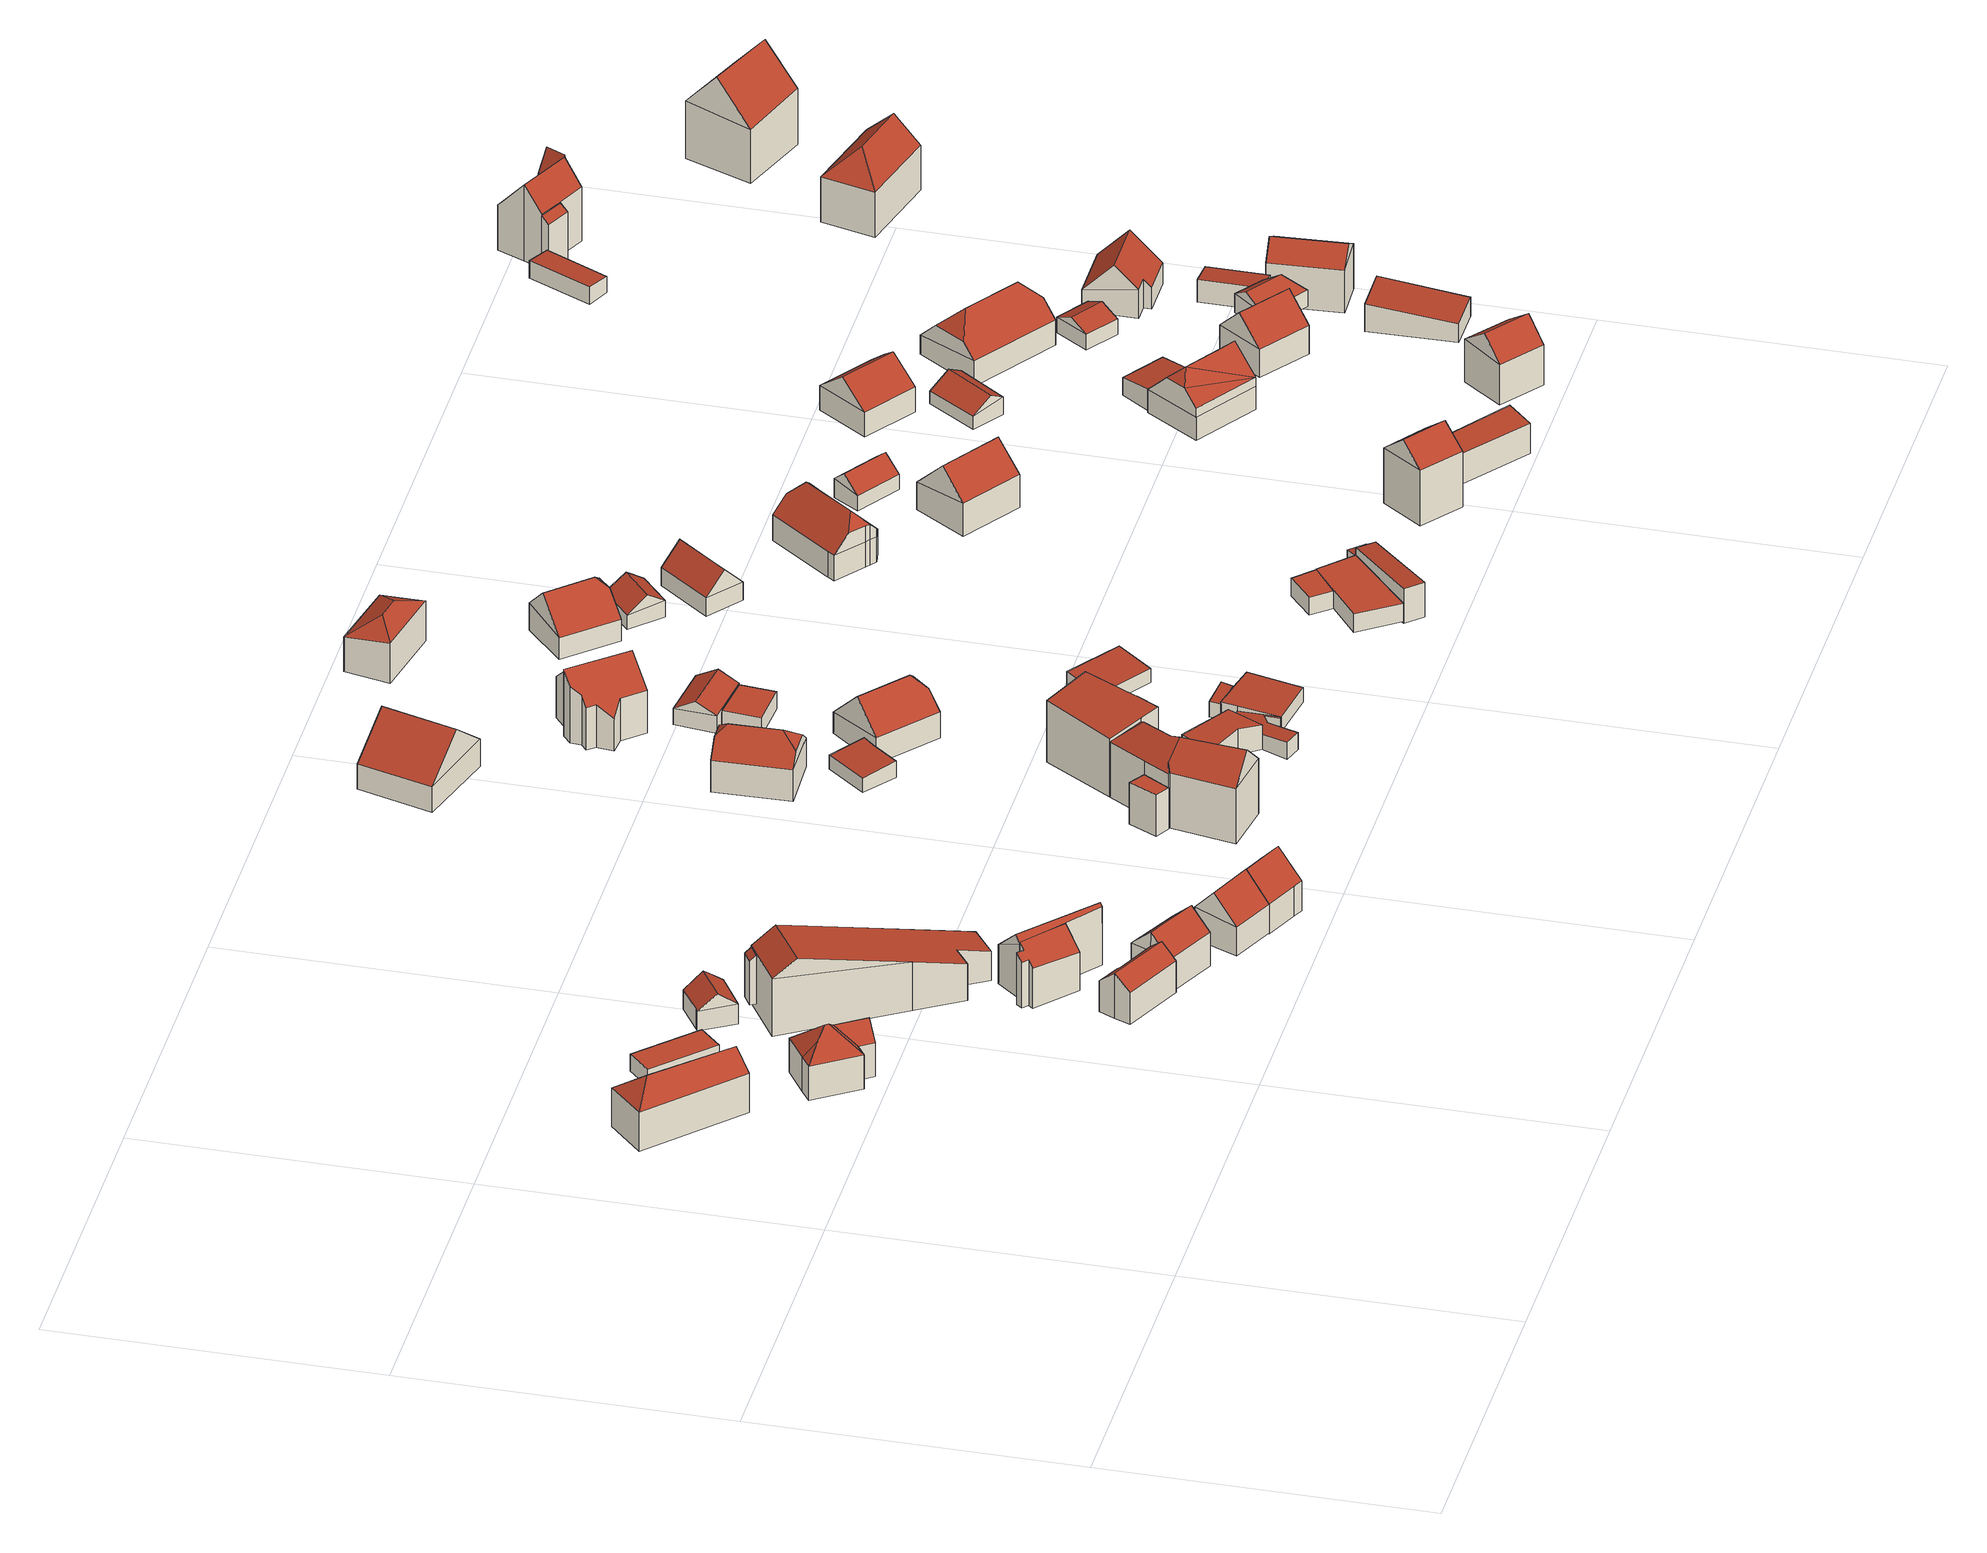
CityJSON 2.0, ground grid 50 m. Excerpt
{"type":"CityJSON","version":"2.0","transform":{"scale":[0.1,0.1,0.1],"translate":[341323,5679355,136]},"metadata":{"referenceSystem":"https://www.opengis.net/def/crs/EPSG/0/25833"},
"CityObjects":{
"building1":{"type":"Building","attributes":{"Dachtyp_tdc":"tdcFreeFormRoof","Gemeindeschluessel":14729160,"Dachneigung":38.92,"QualitaetDacherkennung":28,"Geometrietyp2DReferenz":"3000","function":"31001_9998","roofType":"5000","measuredHeight":9.27},"geometry":[{"type":"MultiSurface","lod":"2","boundaries":[[[0,1,2,3]],[[1,4,5,2]],[[4,6,7,5]],[[6,0,3,7]],[[8,6,4]],[[9,8,4,1]],[[9,1,0]],[[8,9,0,6]],[[3,2,5,7]]],"semantics":{"surfaces":[{"type":"WallSurface"},{"type":"RoofSurface"},{"type":"GroundSurface"}],"values":[0,0,0,0,1,1,0,1,2]}}]},
"building2":{"type":"Building","attributes":{"Dachtyp_tdc":"tdcFreeFormRoof","Gemeindeschluessel":14729160,"Dachneigung":44.56,"QualitaetDacherkennung":12,"Geometrietyp2DReferenz":"3000","function":"31001_9998","roofType":"5000","measuredHeight":9.37},"geometry":[{"type":"MultiSurface","lod":"2","boundaries":[[[10,11,12,13]],[[11,14,15,12]],[[14,16,17,15]],[[16,18,19,17]],[[18,20,21,19]],[[20,22,23,21]],[[22,10,13,23]],[[24,22,20]],[[25,26,27,24,20,18]],[[28,25,18,16]],[[28,16,14]],[[26,25,28,14,11]],[[27,26,11,10]],[[24,27,10,22]],[[13,12,15,17,19,21,23]]],"semantics":{"surfaces":[{"type":"WallSurface"},{"type":"RoofSurface"},{"type":"GroundSurface"}],"values":[0,0,0,0,0,0,0,0,1,1,1,1,1,1,2]}}]},
"building3":{"type":"Building","attributes":{"Dachtyp_tdc":"tdcPolyFlatRoof","Gemeindeschluessel":14729160,"Dachneigung":0,"QualitaetDacherkennung":58,"Geometrietyp2DReferenz":"3000","function":"31001_9998","roofType":"1000","measuredHeight":2.81},"geometry":[{"type":"MultiSurface","lod":"2","boundaries":[[[29,30,31,32]],[[30,33,34,31]],[[33,35,36,34]],[[35,29,32,36]],[[35,33,30,29]],[[32,31,34,36]]],"semantics":{"surfaces":[{"type":"WallSurface"},{"type":"RoofSurface"},{"type":"GroundSurface"}],"values":[0,0,0,0,1,2]}}]},
"building4":{"type":"Building","attributes":{"Dachtyp_tdc":"tdcFreeFormRoof","Gemeindeschluessel":14729160,"Dachneigung":37.12,"QualitaetDacherkennung":55,"Geometrietyp2DReferenz":"3000","function":"31001_9998","roofType":"5000","measuredHeight":5.52},"geometry":[{"type":"MultiSurface","lod":"2","boundaries":[[[37,38,39,40]],[[38,41,42,39]],[[41,43,44,42]],[[43,45,46,44]],[[45,47,48,46]],[[47,37,40,48]],[[49,50,45,43,41]],[[37,47,50,49,38]],[[41,38,49]],[[47,45,50]],[[40,39,42,44,46,48]]],"semantics":{"surfaces":[{"type":"WallSurface"},{"type":"RoofSurface"},{"type":"GroundSurface"}],"values":[0,0,0,0,0,0,1,1,0,0,2]}}]},
"building5":{"type":"Building","attributes":{"Dachtyp_tdc":"tdcGableRoof","Gemeindeschluessel":14729160,"Dachneigung":40.43,"QualitaetDacherkennung":75,"Geometrietyp2DReferenz":"3000","function":"31001_9998","roofType":"3100","measuredHeight":7.46},"geometry":[{"type":"MultiSurface","lod":"2","boundaries":[[[51,52,53,54]],[[52,55,56,53]],[[55,57,58,56]],[[57,59,60,58]],[[59,61,62,60]],[[61,63,64,62]],[[63,65,66,64]],[[65,67,68,66]],[[67,51,54,68]],[[63,61,59,57,55]],[[55,52,51,67,65,63]],[[54,53,56,58,60,62,64,66,68]]],"semantics":{"surfaces":[{"type":"WallSurface"},{"type":"RoofSurface"},{"type":"GroundSurface"}],"values":[0,0,0,0,0,0,0,0,0,1,1,2]}}]},
"building6":{"type":"Building","attributes":{"Dachtyp_tdc":"tdcPolyFlatRoof","Gemeindeschluessel":14729160,"Dachneigung":41.56,"QualitaetDacherkennung":40,"Geometrietyp2DReferenz":"3000","function":"31001_9998","roofType":"2100","measuredHeight":7.98},"geometry":[{"type":"MultiSurface","lod":"2","boundaries":[[[69,70,71,72]],[[70,73,74,71]],[[73,75,76,74]],[[75,69,72,76]],[[75,73,70,69]],[[72,71,74,76]]],"semantics":{"surfaces":[{"type":"WallSurface"},{"type":"RoofSurface"},{"type":"GroundSurface"}],"values":[0,0,0,0,1,2]}}]},
"building7":{"type":"Building","attributes":{"Dachtyp_tdc":"tdcFreeFormRoof","Gemeindeschluessel":14729160,"Dachneigung":13.87,"QualitaetDacherkennung":15,"Geometrietyp2DReferenz":"3000","function":"31001_9998","roofType":"5000","measuredHeight":12.15},"geometry":[{"type":"MultiSurface","lod":"2","boundaries":[[[77,78,79,80]],[[78,81,82,79]],[[81,83,84,82]],[[83,85,86,84]],[[85,87,88,86]],[[87,89,90,88]],[[89,77,80,90]],[[91,78,77,92]],[[89,87,85,83,81,91,92]],[[81,78,91]],[[77,89,92]],[[80,79,82,84,86,88,90]]],"semantics":{"surfaces":[{"type":"WallSurface"},{"type":"RoofSurface"},{"type":"GroundSurface"}],"values":[0,0,0,0,0,0,0,1,1,0,0,2]}}]},
"building8":{"type":"Building","attributes":{"Gemeindeschluessel":14729160,"Geometrietyp2DReferenz":"3000","function":"31001_9998","roofType":"9999"},"children":["building8-1","building8-2"]},
"building8-1":{"type":"BuildingPart","attributes":{"Dachtyp_tdc":"tdcPolyFlatRoof","Dachneigung":43.22,"QualitaetDacherkennung":52,"Geometrietyp2DReferenz":"3000","roofType":"2100","measuredHeight":9.44},"parents":["building8"],"geometry":[{"type":"MultiSurface","lod":"2","boundaries":[[[93,94,95,96]],[[94,97,98,95]],[[97,99,100,98]],[[99,101,102,100]],[[101,103,104,102]],[[103,105,106,107,104]],[[108,93,96,109]],[[108,110,105,103,101,99,97,94,93]],[[96,95,98,100,102,104,107,109]],[[110,106,105]],[[109,107,106,110,108]]],"semantics":{"surfaces":[{"type":"WallSurface"},{"type":"RoofSurface"},{"type":"GroundSurface"},{"type":"ClosureSurface"}],"values":[0,0,0,0,0,0,0,1,2,0,3]}}]},
"building8-2":{"type":"BuildingPart","attributes":{"Dachtyp_tdc":"tdcGableRoof","Dachneigung":44,"QualitaetDacherkennung":43,"Geometrietyp2DReferenz":"3000","roofType":"3100","measuredHeight":10.24},"parents":["building8"],"geometry":[{"type":"MultiSurface","lod":"2","boundaries":[[[111,112,113,114]],[[112,115,116,113]],[[106,111,114,107]],[[115,112,117]],[[111,106,118]],[[112,111,118,117]],[[106,110,115,117,118]],[[114,113,116,109,107]],[[110,108,109,116,115]],[[106,107,109,108,110]]],"semantics":{"surfaces":[{"type":"WallSurface"},{"type":"RoofSurface"},{"type":"GroundSurface"},{"type":"ClosureSurface"}],"values":[0,0,0,0,0,1,1,2,0,3]}}]},
"building9":{"type":"Building","attributes":{"Dachtyp_tdc":"tdcFreeFormRoof","Gemeindeschluessel":14729160,"Dachneigung":42.94,"QualitaetDacherkennung":76,"Geometrietyp2DReferenz":"3000","function":"31001_9998","roofType":"5000","measuredHeight":8.82},"geometry":[{"type":"MultiSurface","lod":"2","boundaries":[[[119,120,121,122]],[[120,123,124,121]],[[123,125,126,124]],[[125,127,128,126]],[[127,119,122,128]],[[129,127,125]],[[130,129,125,123]],[[120,130,123]],[[130,120,119]],[[129,130,119,127]],[[122,121,124,126,128]]],"semantics":{"surfaces":[{"type":"WallSurface"},{"type":"RoofSurface"},{"type":"GroundSurface"}],"values":[0,0,0,0,0,0,1,0,0,1,2]}}]},
"building10":{"type":"Building","attributes":{"Dachtyp_tdc":"tdcGableRoof","Gemeindeschluessel":14729160,"Dachneigung":45.7,"QualitaetDacherkennung":75,"Geometrietyp2DReferenz":"3000","function":"31001_9998","roofType":"3100","measuredHeight":8.91},"geometry":[{"type":"MultiSurface","lod":"2","boundaries":[[[131,132,133,134]],[[132,135,136,133]],[[135,137,138,136]],[[137,131,134,138]],[[135,132,139]],[[131,137,140]],[[132,131,140,139]],[[137,135,139,140]],[[134,133,136,138]]],"semantics":{"surfaces":[{"type":"WallSurface"},{"type":"RoofSurface"},{"type":"GroundSurface"}],"values":[0,0,0,0,0,0,1,1,2]}}]},
"building11":{"type":"Building","attributes":{"Dachtyp_tdc":"tdcFreeFormRoof","Gemeindeschluessel":14729160,"Dachneigung":44.84,"QualitaetDacherkennung":76,"Geometrietyp2DReferenz":"3000","function":"31001_9998","roofType":"5000","measuredHeight":9.02},"geometry":[{"type":"MultiSurface","lod":"2","boundaries":[[[141,142,143,144]],[[142,145,146,143]],[[145,147,148,146]],[[147,131,149,148]],[[131,141,144,149]],[[150,137,151,152]],[[151,131,147,145,152]],[[142,150,152,145]],[[141,137,150,142]],[[131,151,137,141]],[[144,143,146,148,149]]],"semantics":{"surfaces":[{"type":"WallSurface"},{"type":"RoofSurface"},{"type":"GroundSurface"}],"values":[0,0,0,0,0,1,1,0,0,0,2]}}]},
"building12":{"type":"Building","attributes":{"Dachtyp_tdc":"tdcGableRoof","Gemeindeschluessel":14729160,"Dachneigung":39.85,"QualitaetDacherkennung":90,"Geometrietyp2DReferenz":"3000","function":"31001_9998","roofType":"3100","measuredHeight":9.89},"geometry":[{"type":"MultiSurface","lod":"2","boundaries":[[[153,154,155,156]],[[154,157,158,155]],[[157,159,160,158]],[[159,153,156,160]],[[157,154,161]],[[153,159,162]],[[154,153,162,161]],[[159,157,161,162]],[[156,155,158,160]]],"semantics":{"surfaces":[{"type":"WallSurface"},{"type":"RoofSurface"},{"type":"GroundSurface"}],"values":[0,0,0,0,0,0,1,1,2]}}]},
"building13":{"type":"Building","attributes":{"Dachtyp_tdc":"tdcHippedGableRoof","Gemeindeschluessel":14729160,"Dachneigung":40.15,"QualitaetDacherkennung":87,"Geometrietyp2DReferenz":"3000","function":"31001_9998","roofType":"3300","measuredHeight":8.78},"geometry":[{"type":"MultiSurface","lod":"2","boundaries":[[[163,164,165,166]],[[164,167,168,165]],[[167,169,170,168]],[[169,163,166,170]],[[167,164,171,172]],[[163,169,173,174]],[[172,171,175]],[[174,173,176]],[[164,163,174,176,175,171]],[[169,167,172,175,176,173]],[[166,165,168,170]]],"semantics":{"surfaces":[{"type":"WallSurface"},{"type":"RoofSurface"},{"type":"GroundSurface"}],"values":[0,0,0,0,0,0,1,1,1,1,2]}}]},
"building14":{"type":"Building","attributes":{"Dachtyp_tdc":"tdcPolyFlatRoof","Gemeindeschluessel":14729160,"Dachneigung":3.78,"QualitaetDacherkennung":81,"Geometrietyp2DReferenz":"3000","function":"31001_9998","roofType":"2100","measuredHeight":2.75},"geometry":[{"type":"MultiSurface","lod":"2","boundaries":[[[177,178,179,180]],[[178,181,182,179]],[[181,183,184,182]],[[183,185,186,184]],[[185,177,180,186]],[[185,183,181,178,177]],[[180,179,182,184,186]]],"semantics":{"surfaces":[{"type":"WallSurface"},{"type":"RoofSurface"},{"type":"GroundSurface"}],"values":[0,0,0,0,0,1,2]}}]},
"building15":{"type":"Building","attributes":{"Dachtyp_tdc":"tdcGableAndHippedGRoof","Gemeindeschluessel":14729160,"Dachneigung":44.36,"QualitaetDacherkennung":57,"Geometrietyp2DReferenz":"3000","function":"31001_9998","roofType":"9999","measuredHeight":8.71},"geometry":[{"type":"MultiSurface","lod":"2","boundaries":[[[187,188,189,190]],[[188,191,192,189]],[[191,193,194,192]],[[193,187,190,194]],[[191,188,195,196]],[[187,193,197]],[[196,195,198]],[[188,187,197,198,195]],[[193,191,196,198,197]],[[190,189,192,194]]],"semantics":{"surfaces":[{"type":"WallSurface"},{"type":"RoofSurface"},{"type":"GroundSurface"}],"values":[0,0,0,0,0,0,1,1,1,2]}}]},
"building16":{"type":"Building","attributes":{"Dachtyp_tdc":"tdcFreeFormRoof","Gemeindeschluessel":14729160,"Dachneigung":40.66,"QualitaetDacherkennung":79,"Geometrietyp2DReferenz":"3000","function":"31001_9998","roofType":"5000","measuredHeight":10.97},"geometry":[{"type":"MultiSurface","lod":"2","boundaries":[[[199,200,201,202]],[[200,203,204,201]],[[203,205,206,204]],[[205,207,208,206]],[[207,209,210,208]],[[209,211,212,210]],[[211,213,214,212]],[[213,215,216,214]],[[215,217,218,216]],[[217,219,220,218]],[[219,199,202,220]],[[219,217,221,222,209,207,205,203,200,199]],[[221,215,213,211,222]],[[211,209,222]],[[217,215,221]],[[202,201,204,206,208,210,212,214,216,218,220]]],"semantics":{"surfaces":[{"type":"WallSurface"},{"type":"RoofSurface"},{"type":"GroundSurface"}],"values":[0,0,0,0,0,0,0,0,0,0,0,1,1,0,0,2]}}]},
"building17":{"type":"Building","attributes":{"Dachtyp_tdc":"tdcPolyFlatRoof","Gemeindeschluessel":14729160,"Dachneigung":0,"QualitaetDacherkennung":85,"Geometrietyp2DReferenz":"3000","function":"31001_9998","roofType":"1000","measuredHeight":2.82},"geometry":[{"type":"MultiSurface","lod":"2","boundaries":[[[223,224,225,226]],[[224,227,228,225]],[[227,229,230,228]],[[229,223,226,230]],[[229,227,224,223]],[[226,225,228,230]]],"semantics":{"surfaces":[{"type":"WallSurface"},{"type":"RoofSurface"},{"type":"GroundSurface"}],"values":[0,0,0,0,1,2]}}]},
"building18":{"type":"Building","attributes":{"Dachtyp_tdc":"tdcFreeFormRoof","Gemeindeschluessel":14729160,"Dachneigung":29.48,"QualitaetDacherkennung":89,"Geometrietyp2DReferenz":"3000","function":"31001_9998","roofType":"5000","measuredHeight":4.55},"geometry":[{"type":"MultiSurface","lod":"2","boundaries":[[[231,232,233,234]],[[232,235,236,233]],[[235,237,238,236]],[[237,231,234,238]],[[239,231,237,240]],[[232,239,240,235]],[[232,231,239]],[[237,235,240]],[[234,233,236,238]]],"semantics":{"surfaces":[{"type":"WallSurface"},{"type":"RoofSurface"},{"type":"GroundSurface"}],"values":[0,0,0,0,1,1,0,0,2]}}]},
"building19":{"type":"Building","attributes":{"Gemeindeschluessel":14729160,"Geometrietyp2DReferenz":"3000","function":"31001_9998","roofType":"9999"},"children":["building19-1","building19-2","building19-3","building19-4"]},
"building19-1":{"type":"BuildingPart","attributes":{"Dachtyp_tdc":"tdcPolyFlatRoof","Dachneigung":2.97,"QualitaetDacherkennung":66,"Geometrietyp2DReferenz":"3000","roofType":"2100","measuredHeight":10.21},"parents":["building19"],"geometry":[{"type":"MultiSurface","lod":"2","boundaries":[[[241,242,243,244,245]],[[242,246,247,248,243]],[[249,250,251,252,253]],[[250,254,255,256,251]],[[250,249,246,242,241,257,254]],[[256,258,244,243,248,252,251]],[[257,259,255,254]],[[259,258,256,255]],[[245,259,257,241]],[[245,244,258,259]],[[253,247,246,249]],[[253,252,248,247]]],"semantics":{"surfaces":[{"type":"WallSurface"},{"type":"RoofSurface"},{"type":"GroundSurface"},{"type":"ClosureSurface"}],"values":[0,0,0,0,1,2,0,3,0,3,0,3]}}]},
"building19-2":{"type":"BuildingPart","attributes":{"Dachtyp_tdc":"tdcPolyFlatRoof","Dachneigung":2.57,"QualitaetDacherkennung":57,"Geometrietyp2DReferenz":"3000","roofType":"2100","measuredHeight":6.85},"parents":["building19"],"geometry":[{"type":"MultiSurface","lod":"2","boundaries":[[[260,261,262,263]],[[261,264,265,262]],[[264,266,267,265]],[[266,264,261,260]],[[263,262,265,267]],[[263,267,266,260]]],"semantics":{"surfaces":[{"type":"WallSurface"},{"type":"RoofSurface"},{"type":"GroundSurface"},{"type":"ClosureSurface"}],"values":[0,0,0,1,2,3]}}]},
"building19-3":{"type":"BuildingPart","attributes":{"Dachtyp_tdc":"tdcPolyFlatRoof","Dachneigung":0,"QualitaetDacherkennung":57,"Geometrietyp2DReferenz":"3000","roofType":"1000","measuredHeight":4.85},"parents":["building19"],"geometry":[{"type":"MultiSurface","lod":"2","boundaries":[[[268,245,244,269]],[[255,270,271,256]],[[270,272,273,271]],[[272,268,269,273]],[[272,270,255,259,245,268]],[[269,244,258,256,271,273]],[[258,244,245,259]],[[256,258,259,255]]],"semantics":{"surfaces":[{"type":"WallSurface"},{"type":"RoofSurface"},{"type":"GroundSurface"},{"type":"ClosureSurface"}],"values":[0,0,0,0,1,2,3,3]}}]},
"building19-4":{"type":"BuildingPart","attributes":{"Dachtyp_tdc":"tdcFreeFormRoof","Dachneigung":42.58,"QualitaetDacherkennung":9,"Geometrietyp2DReferenz":"3000","roofType":"5000","measuredHeight":12.92},"parents":["building19"],"geometry":[{"type":"MultiSurface","lod":"2","boundaries":[[[274,275,260,263,276]],[[277,253,252,267,266]],[[247,278,279,248]],[[278,280,281,279]],[[280,282,283,281]],[[282,274,276,283]],[[284,280,278,285,286]],[[287,285,278,247]],[[287,247,253]],[[288,286,285,287,253,277,275]],[[288,275,274]],[[274,282,284,286,288]],[[280,284,282]],[[276,263,267,252,248,279,281,283]],[[266,260,275,277]],[[266,267,263,260]],[[248,252,253,247]]],"semantics":{"surfaces":[{"type":"WallSurface"},{"type":"RoofSurface"},{"type":"GroundSurface"},{"type":"ClosureSurface"}],"values":[0,0,0,0,0,0,1,1,1,1,1,1,0,2,0,3,3]}}]},
"building20":{"type":"Building","attributes":{"Dachtyp_tdc":"tdcHipRoof","Gemeindeschluessel":14729160,"Dachneigung":30.91,"QualitaetDacherkennung":59,"Geometrietyp2DReferenz":"3000","function":"31001_9998","roofType":"3200","measuredHeight":8.17},"geometry":[{"type":"MultiSurface","lod":"2","boundaries":[[[289,290,291,292]],[[290,293,294,291]],[[293,295,296,294]],[[295,289,292,296]],[[293,290,297]],[[289,295,298]],[[290,289,298,297]],[[295,293,297,298]],[[292,291,294,296]]],"semantics":{"surfaces":[{"type":"WallSurface"},{"type":"RoofSurface"},{"type":"GroundSurface"}],"values":[0,0,0,0,1,1,1,1,2]}}]},
"building21":{"type":"Building","attributes":{"Gemeindeschluessel":14729160,"Geometrietyp2DReferenz":"3000","function":"31001_9998","roofType":"9999"},"children":["building21-1","building21-2","building21-3","building21-4"]},
"building21-1":{"type":"BuildingPart","attributes":{"Dachtyp_tdc":"tdcPolyFlatRoof","Dachneigung":6.23,"QualitaetDacherkennung":71,"Geometrietyp2DReferenz":"3000","roofType":"2100","measuredHeight":3.08},"parents":["building21"],"geometry":[{"type":"MultiSurface","lod":"2","boundaries":[[[299,300,301,302]],[[300,303,304,305,301]],[[306,299,302,307]],[[306,308,303,300,299]],[[302,301,305,307]],[[308,304,303]],[[306,307,305,304,308]]],"semantics":{"surfaces":[{"type":"WallSurface"},{"type":"RoofSurface"},{"type":"GroundSurface"},{"type":"ClosureSurface"}],"values":[0,0,0,1,2,0,3]}}]},
"building21-2":{"type":"BuildingPart","attributes":{"Dachtyp_tdc":"tdcPolyFlatRoof","Dachneigung":3.15,"QualitaetDacherkennung":77,"Geometrietyp2DReferenz":"3000","roofType":"2100","measuredHeight":2.92},"parents":["building21"],"geometry":[{"type":"MultiSurface","lod":"2","boundaries":[[[309,310,306,307,311,312]],[[304,313,314,305]],[[313,315,316,314]],[[315,317,318,316]],[[315,313,304,308,310,309,319,317]],[[318,311,307,305,314,316]],[[312,319,309]],[[311,318,317,319,312]],[[308,306,310]],[[304,305,307,306,308]]],"semantics":{"surfaces":[{"type":"WallSurface"},{"type":"RoofSurface"},{"type":"GroundSurface"},{"type":"ClosureSurface"}],"values":[0,0,0,0,1,2,0,3,0,3]}}]},
"building21-3":{"type":"BuildingPart","attributes":{"Dachtyp_tdc":"tdcPolyFlatRoof","Dachneigung":4.03,"QualitaetDacherkennung":84,"Geometrietyp2DReferenz":"3000","roofType":"2100","measuredHeight":4.55},"parents":["building21"],"geometry":[{"type":"MultiSurface","lod":"2","boundaries":[[[320,321,322,323,324]],[[325,326,327,328,329]],[[326,330,331,327]],[[330,320,324,331]],[[330,326,325,321,320]],[[324,323,328,327,331]],[[325,329,322,321]],[[329,328,323,322]]],"semantics":{"surfaces":[{"type":"WallSurface"},{"type":"RoofSurface"},{"type":"GroundSurface"},{"type":"ClosureSurface"}],"values":[0,0,0,0,1,2,0,3]}}]},
"building21-4":{"type":"BuildingPart","attributes":{"Dachtyp_tdc":"tdcPolyFlatRoof","Dachneigung":4.4,"QualitaetDacherkennung":65,"Geometrietyp2DReferenz":"3000","roofType":"2100","measuredHeight":2.83},"parents":["building21"],"geometry":[{"type":"MultiSurface","lod":"2","boundaries":[[[322,332,333,323]],[[332,312,311,333]],[[334,335,336,318,317]],[[335,337,338,336]],[[337,339,340,338]],[[339,341,342,340]],[[341,343,344,342]],[[343,345,346,344]],[[345,329,328,346]],[[345,343,341,339,337,335,334,319,312,332,322,329]],[[328,323,333,311,318,336,338,340,342,344,346]],[[322,323,328,329]],[[317,319,334]],[[318,311,312,319,317]]],"semantics":{"surfaces":[{"type":"WallSurface"},{"type":"RoofSurface"},{"type":"GroundSurface"},{"type":"ClosureSurface"}],"values":[0,0,0,0,0,0,0,0,0,1,2,3,0,3]}}]},
"building22":{"type":"Building","attributes":{"Dachtyp_tdc":"tdcGableAndHippedGRoof","Gemeindeschluessel":14729160,"Dachneigung":44.37,"QualitaetDacherkennung":72,"Geometrietyp2DReferenz":"3000","function":"31001_9998","roofType":"9999","measuredHeight":8.32},"geometry":[{"type":"MultiSurface","lod":"2","boundaries":[[[347,348,349,350]],[[348,351,352,349]],[[351,353,354,352]],[[353,347,350,354]],[[351,348,355,356]],[[347,353,357]],[[356,355,358]],[[348,347,357,358,355]],[[353,351,356,358,357]],[[350,349,352,354]]],"semantics":{"surfaces":[{"type":"WallSurface"},{"type":"RoofSurface"},{"type":"GroundSurface"}],"values":[0,0,0,0,0,0,1,1,1,2]}}]},
"building23":{"type":"Building","attributes":{"Dachtyp_tdc":"tdcPolyFlatRoof","Gemeindeschluessel":14729160,"Dachneigung":5.46,"QualitaetDacherkennung":70,"Geometrietyp2DReferenz":"3000","function":"31001_9998","roofType":"2100","measuredHeight":2.98},"geometry":[{"type":"MultiSurface","lod":"2","boundaries":[[[359,360,361,362]],[[360,363,364,361]],[[363,365,366,364]],[[365,359,362,366]],[[365,363,360,359]],[[362,361,364,366]]],"semantics":{"surfaces":[{"type":"WallSurface"},{"type":"RoofSurface"},{"type":"GroundSurface"}],"values":[0,0,0,0,1,2]}}]},
"building24":{"type":"Building","attributes":{"Dachtyp_tdc":"tdcGableRoof","Gemeindeschluessel":14729160,"Dachneigung":34.28,"QualitaetDacherkennung":86,"Geometrietyp2DReferenz":"3000","function":"31001_9998","roofType":"3100","measuredHeight":4.61},"geometry":[{"type":"MultiSurface","lod":"2","boundaries":[[[367,368,369,370]],[[368,371,372,369]],[[371,373,374,372]],[[373,367,370,374]],[[371,368,375]],[[367,373,376]],[[368,367,376,375]],[[373,371,375,376]],[[370,369,372,374]]],"semantics":{"surfaces":[{"type":"WallSurface"},{"type":"RoofSurface"},{"type":"GroundSurface"}],"values":[0,0,0,0,0,0,1,1,2]}}]},
"building25":{"type":"Building","attributes":{"Dachtyp_tdc":"tdcGableRoof","Gemeindeschluessel":14729160,"Dachneigung":44.81,"QualitaetDacherkennung":81,"Geometrietyp2DReferenz":"3000","function":"31001_9998","roofType":"3100","measuredHeight":6.33},"geometry":[{"type":"MultiSurface","lod":"2","boundaries":[[[377,378,379,380]],[[378,381,382,379]],[[381,383,384,382]],[[383,377,380,384]],[[381,378,385]],[[377,383,386]],[[378,377,386,385]],[[383,381,385,386]],[[380,379,382,384]]],"semantics":{"surfaces":[{"type":"WallSurface"},{"type":"RoofSurface"},{"type":"GroundSurface"}],"values":[0,0,0,0,0,0,1,1,2]}}]},
"building26":{"type":"Building","attributes":{"Dachtyp_tdc":"tdcFreeFormRoof","Gemeindeschluessel":14729160,"Dachneigung":44.81,"QualitaetDacherkennung":85,"Geometrietyp2DReferenz":"3000","function":"31001_9998","roofType":"5000","measuredHeight":8.65},"geometry":[{"type":"MultiSurface","lod":"2","boundaries":[[[387,388,389,390]],[[388,391,392,389]],[[391,393,394,392]],[[393,395,396,394]],[[395,397,398,396]],[[397,399,400,398]],[[399,401,402,400]],[[401,403,404,402]],[[403,405,406,404]],[[405,387,390,406]],[[407,408,409,410]],[[411,412,413,414]],[[408,388,387,405,411,414,409]],[[395,410,409,414,413,415,397]],[[397,415,399]],[[399,415,413,401]],[[401,413,412,403]],[[403,412,411,405]],[[391,407,410,393]],[[393,410,395]],[[388,408,407,391]],[[390,389,392,394,396,398,400,402,404,406]]],"semantics":{"surfaces":[{"type":"WallSurface"},{"type":"RoofSurface"},{"type":"GroundSurface"}],"values":[0,0,0,0,0,0,0,0,0,0,1,1,1,1,0,0,0,0,0,0,0,2]}}]},
"building27":{"type":"Building","attributes":{"Gemeindeschluessel":14729160,"Geometrietyp2DReferenz":"3000","function":"31001_9998","roofType":"9999"},"children":["building27-1","building27-2"]},
"building27-1":{"type":"BuildingPart","attributes":{"Dachtyp_tdc":"tdcPolyFlatRoof","Dachneigung":0,"QualitaetDacherkennung":69,"Geometrietyp2DReferenz":"3000","roofType":"1000","measuredHeight":2.99},"parents":["building27"],"geometry":[{"type":"MultiSurface","lod":"2","boundaries":[[[416,417,418,419,420]],[[417,421,422,418]],[[421,423,424,422]],[[423,425,426,427,424]],[[425,423,421,417,416]],[[419,418,422,424,427]],[[420,426,425,416]],[[420,419,427,426]]],"semantics":{"surfaces":[{"type":"WallSurface"},{"type":"RoofSurface"},{"type":"GroundSurface"},{"type":"ClosureSurface"}],"values":[0,0,0,0,1,2,0,3]}}]},
"building27-2":{"type":"BuildingPart","attributes":{"Dachtyp_tdc":"tdcPolyFlatRoof","Dachneigung":0,"QualitaetDacherkennung":42,"Geometrietyp2DReferenz":"3000","roofType":"1000","measuredHeight":2.93},"parents":["building27"],"geometry":[{"type":"MultiSurface","lod":"2","boundaries":[[[428,429,430,431]],[[429,420,419,430]],[[426,428,431,427]],[[426,420,429,428]],[[431,430,419,427]],[[427,419,420,426]]],"semantics":{"surfaces":[{"type":"WallSurface"},{"type":"RoofSurface"},{"type":"GroundSurface"},{"type":"ClosureSurface"}],"values":[0,0,0,1,2,3]}}]},
"building28":{"type":"Building","attributes":{"Dachtyp_tdc":"tdcPolyFlatRoof","Gemeindeschluessel":14729160,"Dachneigung":4.58,"QualitaetDacherkennung":47,"Geometrietyp2DReferenz":"3000","function":"31001_9998","roofType":"2100","measuredHeight":5.61},"geometry":[{"type":"MultiSurface","lod":"2","boundaries":[[[432,433,434,435]],[[433,436,437,434]],[[436,438,439,437]],[[438,432,435,439]],[[438,436,433,432]],[[435,434,437,439]]],"semantics":{"surfaces":[{"type":"WallSurface"},{"type":"RoofSurface"},{"type":"GroundSurface"}],"values":[0,0,0,0,1,2]}}]},
"building29":{"type":"Building","attributes":{"Dachtyp_tdc":"tdcPolyFlatRoof","Gemeindeschluessel":14729160,"Dachneigung":9.8,"QualitaetDacherkennung":65,"Geometrietyp2DReferenz":"3000","function":"31001_9998","roofType":"2100","measuredHeight":2.55},"geometry":[{"type":"MultiSurface","lod":"2","boundaries":[[[440,441,442,443]],[[441,444,445,442]],[[444,446,447,445]],[[446,440,443,447]],[[446,444,441,440]],[[443,442,445,447]]],"semantics":{"surfaces":[{"type":"WallSurface"},{"type":"RoofSurface"},{"type":"GroundSurface"}],"values":[0,0,0,0,1,2]}}]},
"building30":{"type":"Building","attributes":{"Dachtyp_tdc":"tdcGableRoof","Gemeindeschluessel":14729160,"Dachneigung":44.86,"QualitaetDacherkennung":86,"Geometrietyp2DReferenz":"3000","function":"31001_9998","roofType":"3100","measuredHeight":9.72},"geometry":[{"type":"MultiSurface","lod":"2","boundaries":[[[448,449,450,451]],[[449,452,453,450]],[[452,454,455,453]],[[454,448,451,455]],[[452,449,456]],[[448,454,457]],[[449,448,457,456]],[[454,452,456,457]],[[451,450,453,455]]],"semantics":{"surfaces":[{"type":"WallSurface"},{"type":"RoofSurface"},{"type":"GroundSurface"}],"values":[0,0,0,0,0,0,1,1,2]}}]},
"building31":{"type":"Building","attributes":{"Dachtyp_tdc":"tdcGableRoof","Gemeindeschluessel":14729160,"Dachneigung":39.83,"QualitaetDacherkennung":84,"Geometrietyp2DReferenz":"3000","function":"31001_9998","roofType":"3100","measuredHeight":4.85},"geometry":[{"type":"MultiSurface","lod":"2","boundaries":[[[458,459,460,461]],[[459,462,463,460]],[[462,464,465,463]],[[464,458,461,465]],[[462,459,466]],[[458,464,467]],[[459,458,467,466]],[[464,462,466,467]],[[461,460,463,465]]],"semantics":{"surfaces":[{"type":"WallSurface"},{"type":"RoofSurface"},{"type":"GroundSurface"}],"values":[0,0,0,0,0,0,1,1,2]}}]},
"building32":{"type":"Building","attributes":{"Dachtyp_tdc":"tdcGableRoof","Gemeindeschluessel":14729160,"Dachneigung":38.68,"QualitaetDacherkennung":75,"Geometrietyp2DReferenz":"3000","function":"31001_9998","roofType":"3100","measuredHeight":12.39},"geometry":[{"type":"MultiSurface","lod":"2","boundaries":[[[468,469,470,471]],[[469,472,473,470]],[[472,474,475,473]],[[474,468,471,475]],[[472,469,476]],[[468,474,477]],[[469,468,477,476]],[[474,472,476,477]],[[471,470,473,475]]],"semantics":{"surfaces":[{"type":"WallSurface"},{"type":"RoofSurface"},{"type":"GroundSurface"}],"values":[0,0,0,0,0,0,1,1,2]}}]},
"building33":{"type":"Building","attributes":{"Dachtyp_tdc":"tdcFreeFormRoof","Gemeindeschluessel":14729160,"Dachneigung":38.02,"QualitaetDacherkennung":83,"Geometrietyp2DReferenz":"3000","function":"31001_9998","roofType":"5000","measuredHeight":7.68},"geometry":[{"type":"MultiSurface","lod":"2","boundaries":[[[478,479,480,481]],[[479,482,483,480]],[[482,484,485,483]],[[484,486,487,485]],[[486,488,489,487]],[[488,490,491,489]],[[490,492,493,491]],[[492,478,481,493]],[[484,482,479,494,495,490,488,486]],[[492,495,494,478]],[[492,490,495]],[[479,478,494]],[[481,480,483,485,487,489,491,493]]],"semantics":{"surfaces":[{"type":"WallSurface"},{"type":"RoofSurface"},{"type":"GroundSurface"}],"values":[0,0,0,0,0,0,0,0,1,1,0,0,2]}}]},
"building34":{"type":"Building","attributes":{"Dachtyp_tdc":"tdcPolyFlatRoof","Gemeindeschluessel":14729160,"Dachneigung":8.12,"QualitaetDacherkennung":75,"Geometrietyp2DReferenz":"3000","function":"31001_9998","roofType":"2100","measuredHeight":5.65},"geometry":[{"type":"MultiSurface","lod":"2","boundaries":[[[496,497,498,499]],[[497,500,501,498]],[[500,502,503,501]],[[502,496,499,503]],[[502,500,497,496]],[[499,498,501,503]]],"semantics":{"surfaces":[{"type":"WallSurface"},{"type":"RoofSurface"},{"type":"GroundSurface"}],"values":[0,0,0,0,1,2]}}]},
"building35":{"type":"Building","attributes":{"Dachtyp_tdc":"tdcGableAndHippedGRoof","Gemeindeschluessel":14729160,"Dachneigung":44.46,"QualitaetDacherkennung":84,"Geometrietyp2DReferenz":"3000","function":"31001_9998","roofType":"9999","measuredHeight":9.38},"geometry":[{"type":"MultiSurface","lod":"2","boundaries":[[[504,505,506,507]],[[505,508,509,506]],[[508,510,511,509]],[[510,512,513,511]],[[512,504,507,513]],[[514,515,516]],[[516,517,518]],[[515,517,516]],[[517,515,519]],[[505,518,510,508]],[[505,516,518]],[[516,505,514]],[[512,517,519,504]],[[504,519,515,514,505]],[[510,518,517,512]],[[507,506,509,511,513]]],"semantics":{"surfaces":[{"type":"WallSurface"},{"type":"RoofSurface"},{"type":"GroundSurface"}],"values":[0,0,0,0,0,1,1,1,1,1,1,1,0,0,0,2]}}]},
"building36":{"type":"Building","attributes":{"Dachtyp_tdc":"tdcGableRoof","Gemeindeschluessel":14729160,"Dachneigung":29.8,"QualitaetDacherkennung":86,"Geometrietyp2DReferenz":"3000","function":"31001_9998","roofType":"3100","measuredHeight":4.12},"geometry":[{"type":"MultiSurface","lod":"2","boundaries":[[[520,521,522,523]],[[521,524,525,522]],[[524,526,527,525]],[[526,520,523,527]],[[524,521,528]],[[520,526,529]],[[521,520,529,528]],[[526,524,528,529]],[[523,522,525,527]]],"semantics":{"surfaces":[{"type":"WallSurface"},{"type":"RoofSurface"},{"type":"GroundSurface"}],"values":[0,0,0,0,0,0,1,1,2]}}]},
"building37":{"type":"Building","attributes":{"Dachtyp_tdc":"tdcPolyFlatRoof","Gemeindeschluessel":14729160,"Dachneigung":7.75,"QualitaetDacherkennung":84,"Geometrietyp2DReferenz":"3000","function":"31001_9998","roofType":"2100","measuredHeight":3.55},"geometry":[{"type":"MultiSurface","lod":"2","boundaries":[[[530,531,532,533]],[[531,534,535,532]],[[534,536,537,535]],[[536,530,533,537]],[[536,534,531,530]],[[533,532,535,537]]],"semantics":{"surfaces":[{"type":"WallSurface"},{"type":"RoofSurface"},{"type":"GroundSurface"}],"values":[0,0,0,0,1,2]}}]},
"building38":{"type":"Building","attributes":{"Dachtyp_tdc":"tdcPolyFlatRoof","Gemeindeschluessel":14729160,"Dachneigung":3.14,"QualitaetDacherkennung":79,"Geometrietyp2DReferenz":"3000","function":"31001_9998","roofType":"2100","measuredHeight":2.84},"geometry":[{"type":"MultiSurface","lod":"2","boundaries":[[[538,539,540,541]],[[539,542,543,540]],[[542,544,545,543]],[[544,538,541,545]],[[544,542,539,538]],[[541,540,543,545]]],"semantics":{"surfaces":[{"type":"WallSurface"},{"type":"RoofSurface"},{"type":"GroundSurface"}],"values":[0,0,0,0,1,2]}}]},
"building39":{"type":"Building","attributes":{"Dachtyp_tdc":"tdcGableRoof","Gemeindeschluessel":14729160,"Dachneigung":45.06,"QualitaetDacherkennung":80,"Geometrietyp2DReferenz":"3000","function":"31001_9998","roofType":"3100","measuredHeight":8.87},"geometry":[{"type":"MultiSurface","lod":"2","boundaries":[[[546,547,548,549]],[[547,550,551,548]],[[550,552,553,551]],[[552,546,549,553]],[[550,547,554]],[[546,552,555]],[[547,546,555,554]],[[552,550,554,555]],[[549,548,551,553]]],"semantics":{"surfaces":[{"type":"WallSurface"},{"type":"RoofSurface"},{"type":"GroundSurface"}],"values":[0,0,0,0,0,0,1,1,2]}}]},
"building40":{"type":"Building","attributes":{"Dachtyp_tdc":"tdcHippedGableRoof","Gemeindeschluessel":14729160,"Dachneigung":44.89,"QualitaetDacherkennung":88,"Geometrietyp2DReferenz":"3000","function":"31001_9998","roofType":"3300","measuredHeight":9.16},"geometry":[{"type":"MultiSurface","lod":"2","boundaries":[[[556,557,558,559]],[[557,560,561,558]],[[560,562,563,561]],[[562,556,559,563]],[[560,557,564,565]],[[556,562,566,567]],[[565,564,568]],[[567,566,569]],[[557,556,567,569,568,564]],[[562,560,565,568,569,566]],[[559,558,561,563]]],"semantics":{"surfaces":[{"type":"WallSurface"},{"type":"RoofSurface"},{"type":"GroundSurface"}],"values":[0,0,0,0,0,0,1,1,1,1,2]}}]},
"building41":{"type":"Building","attributes":{"Dachtyp_tdc":"tdcGableRoof","Gemeindeschluessel":14729160,"Dachneigung":35.08,"QualitaetDacherkennung":58,"Geometrietyp2DReferenz":"3000","function":"31001_9998","roofType":"3100","measuredHeight":10.18},"geometry":[{"type":"MultiSurface","lod":"2","boundaries":[[[570,571,572,573]],[[571,574,575,572]],[[574,576,577,575]],[[576,570,573,577]],[[574,571,578]],[[570,576,579]],[[571,570,579,578]],[[576,574,578,579]],[[573,572,575,577]]],"semantics":{"surfaces":[{"type":"WallSurface"},{"type":"RoofSurface"},{"type":"GroundSurface"}],"values":[0,0,0,0,0,0,1,1,2]}}]},
"building42":{"type":"Building","attributes":{"Dachtyp_tdc":"tdcGableRoof","Gemeindeschluessel":14729160,"Dachneigung":23.13,"QualitaetDacherkennung":84,"Geometrietyp2DReferenz":"3000","function":"31001_9998","roofType":"3100","measuredHeight":3.87},"geometry":[{"type":"MultiSurface","lod":"2","boundaries":[[[580,581,582,583]],[[581,584,585,582]],[[584,586,587,585]],[[586,580,583,587]],[[584,581,588]],[[580,586,589]],[[581,580,589,588]],[[586,584,588,589]],[[583,582,585,587]]],"semantics":{"surfaces":[{"type":"WallSurface"},{"type":"RoofSurface"},{"type":"GroundSurface"}],"values":[0,0,0,0,0,0,1,1,2]}}]},
"building43":{"type":"Building","attributes":{"Dachtyp_tdc":"tdcGableRoof","Gemeindeschluessel":14729160,"Dachneigung":30.77,"QualitaetDacherkennung":88,"Geometrietyp2DReferenz":"3000","function":"31001_9998","roofType":"3100","measuredHeight":4.6},"geometry":[{"type":"MultiSurface","lod":"2","boundaries":[[[590,591,592,593]],[[591,594,595,592]],[[594,596,597,595]],[[596,590,593,597]],[[594,591,598]],[[590,596,599]],[[591,590,599,598]],[[596,594,598,599]],[[593,592,595,597]]],"semantics":{"surfaces":[{"type":"WallSurface"},{"type":"RoofSurface"},{"type":"GroundSurface"}],"values":[0,0,0,0,0,0,1,1,2]}}]},
"building44":{"type":"Building","attributes":{"Gemeindeschluessel":14729160,"Geometrietyp2DReferenz":"3000","function":"31001_9998","roofType":"9999"},"children":["building44-1","building44-2","building44-3"]},
"building44-1":{"type":"BuildingPart","attributes":{"Dachtyp_tdc":"tdcPolyFlatRoof","Dachneigung":36.72,"QualitaetDacherkennung":44,"Geometrietyp2DReferenz":"3000","roofType":"2100","measuredHeight":8.71},"parents":["building44"],"geometry":[{"type":"MultiSurface","lod":"2","boundaries":[[[600,601,602,603]],[[601,604,605,602]],[[606,600,603,607]],[[606,604,601,600]],[[603,602,605,607]],[[607,605,604,606]]],"semantics":{"surfaces":[{"type":"WallSurface"},{"type":"RoofSurface"},{"type":"GroundSurface"},{"type":"ClosureSurface"}],"values":[0,0,0,1,2,3]}}]},
"building44-2":{"type":"BuildingPart","attributes":{"Dachtyp_tdc":"tdcFreeFormRoof","Dachneigung":79.8,"QualitaetDacherkennung":14,"Geometrietyp2DReferenz":"3000","roofType":"5000","measuredHeight":12.28},"parents":["building44"],"geometry":[{"type":"MultiSurface","lod":"2","boundaries":[[[608,609,610,611]],[[612,613,614,615,616]],[[613,608,611,614]],[[612,609,617,618]],[[618,617,608,613]],[[618,613,612]],[[609,612,619]],[[608,617,609]],[[611,610,615,614]],[[616,619,612]],[[615,610,609,619,616]]],"semantics":{"surfaces":[{"type":"WallSurface"},{"type":"RoofSurface"},{"type":"GroundSurface"},{"type":"ClosureSurface"}],"values":[0,0,0,1,1,1,0,0,2,0,3]}}]},
"building44-3":{"type":"BuildingPart","attributes":{"Dachtyp_tdc":"tdcGableRoof","Dachneigung":48.69,"QualitaetDacherkennung":73,"Geometrietyp2DReferenz":"3000","roofType":"3100","measuredHeight":12.59},"parents":["building44"],"geometry":[{"type":"MultiSurface","lod":"2","boundaries":[[[620,610,609]],[[620,621,622,610]],[[621,623,624,622]],[[623,625,606,607,624]],[[626,627,628,605,604]],[[627,629,630,628]],[[629,616,615,630]],[[627,626,625,623,621]],[[621,620,619,616,629,627]],[[610,622,624,607,605,628,630,615]],[[604,606,625,626]],[[604,605,607,606]],[[609,619,620]],[[610,615,616,619,609]]],"semantics":{"surfaces":[{"type":"WallSurface"},{"type":"RoofSurface"},{"type":"GroundSurface"},{"type":"ClosureSurface"}],"values":[0,0,0,0,0,0,0,1,1,2,0,3,0,3]}}]},
"building45":{"type":"Building","attributes":{"Dachtyp_tdc":"tdcFreeFormRoof","Gemeindeschluessel":14729160,"Dachneigung":45.01,"QualitaetDacherkennung":96,"Geometrietyp2DReferenz":"3000","function":"31001_9998","roofType":"5000","measuredHeight":8.12},"geometry":[{"type":"MultiSurface","lod":"2","boundaries":[[[631,632,633,634]],[[632,635,636,633]],[[635,637,638,636]],[[637,639,640,638]],[[639,641,642,640]],[[641,631,634,642]],[[637,635,643,644,641,639]],[[643,632,631,644]],[[635,632,643]],[[631,641,644]],[[634,633,636,638,640,642]]],"semantics":{"surfaces":[{"type":"WallSurface"},{"type":"RoofSurface"},{"type":"GroundSurface"}],"values":[0,0,0,0,0,0,1,1,0,0,2]}}]},
"building46":{"type":"Building","attributes":{"Dachtyp_tdc":"tdcPolyFlatRoof","Gemeindeschluessel":14729160,"Dachneigung":9,"QualitaetDacherkennung":75,"Geometrietyp2DReferenz":"3000","function":"31001_9998","roofType":"2100","measuredHeight":3.75},"geometry":[{"type":"MultiSurface","lod":"2","boundaries":[[[645,646,647,648]],[[646,649,650,647]],[[649,651,652,650]],[[651,653,654,652]],[[653,645,648,654]],[[653,651,649,646,645]],[[648,647,650,652,654]]],"semantics":{"surfaces":[{"type":"WallSurface"},{"type":"RoofSurface"},{"type":"GroundSurface"}],"values":[0,0,0,0,0,1,2]}}]},
"building47":{"type":"Building","attributes":{"Dachtyp_tdc":"tdcPolyFlatRoof","Gemeindeschluessel":14729160,"Dachneigung":6.58,"QualitaetDacherkennung":76,"Geometrietyp2DReferenz":"3000","function":"31001_9998","roofType":"2100","measuredHeight":4.58},"geometry":[{"type":"MultiSurface","lod":"2","boundaries":[[[655,656,657,658]],[[656,659,660,657]],[[659,661,662,660]],[[661,655,658,662]],[[661,659,656,655]],[[658,657,660,662]]],"semantics":{"surfaces":[{"type":"WallSurface"},{"type":"RoofSurface"},{"type":"GroundSurface"}],"values":[0,0,0,0,1,2]}}]},
"building48":{"type":"Building","attributes":{"Dachtyp_tdc":"tdcGableRoof","Gemeindeschluessel":14729160,"Dachneigung":31.97,"QualitaetDacherkennung":62,"Geometrietyp2DReferenz":"3000","function":"31001_9998","roofType":"3100","measuredHeight":9.52},"geometry":[{"type":"MultiSurface","lod":"2","boundaries":[[[663,664,665,666]],[[664,667,668,665]],[[667,669,670,668]],[[669,663,666,670]],[[667,664,671]],[[663,669,672]],[[664,663,672,671]],[[669,667,671,672]],[[666,665,668,670]]],"semantics":{"surfaces":[{"type":"WallSurface"},{"type":"RoofSurface"},{"type":"GroundSurface"}],"values":[0,0,0,0,0,0,1,1,2]}}]},
"building49":{"type":"Building","attributes":{"Dachtyp_tdc":"tdcFreeFormRoof","Gemeindeschluessel":14729160,"Dachneigung":42.76,"QualitaetDacherkennung":62,"Geometrietyp2DReferenz":"3000","function":"31001_9998","roofType":"5000","measuredHeight":11.29},"geometry":[{"type":"MultiSurface","lod":"2","boundaries":[[[673,674,675,676]],[[674,677,678,675]],[[677,679,680,678]],[[679,673,676,680]],[[681,679,677]],[[682,681,677,674]],[[682,674,673]],[[681,682,673,679]],[[676,675,678,680]]],"semantics":{"surfaces":[{"type":"WallSurface"},{"type":"RoofSurface"},{"type":"GroundSurface"}],"values":[0,0,0,0,1,1,0,1,2]}}]},
"building50":{"type":"Building","attributes":{"Dachtyp_tdc":"tdcGableRoof","Gemeindeschluessel":14729160,"Dachneigung":48.58,"QualitaetDacherkennung":75,"Geometrietyp2DReferenz":"3000","function":"31001_9998","roofType":"3100","measuredHeight":15.48},"geometry":[{"type":"MultiSurface","lod":"2","boundaries":[[[683,684,685,686]],[[684,687,688,685]],[[687,689,690,688]],[[689,683,686,690]],[[687,684,691]],[[683,689,692]],[[684,683,692,691]],[[689,687,691,692]],[[686,685,688,690]]],"semantics":{"surfaces":[{"type":"WallSurface"},{"type":"RoofSurface"},{"type":"GroundSurface"}],"values":[0,0,0,0,0,0,1,1,2]}}]}
},
"vertices":[
[185,689,159],[138,641,159],[138,641,95],[185,689,95],[6,766,159],[6,766,95],[58,818,159],[58,818,95],[58,767,188],[161,665,186],
[231,508,165],[212,495,165],[212,495,109],[231,508,109],[166,563,165],[166,563,109],[186,577,165],[186,577,109],[230,606,165],[230,606,109],[290,516,165],[290,516,109],[246,487,165],[246,487,109],[268,501,191],[219,553,202],[222,548,202],[238,545,191],[199,557,188],
[269,715,112],[186,797,112],[186,797,84],[269,715,84],[218,830,112],[218,830,84],[302,748,112],[302,748,84],
[437,750,109],[381,715,109],[381,715,76],[437,750,76],[350,766,109],[350,766,76],[355,769,109],[355,769,76],[400,798,108],[400,798,76],[430,760,118],[430,760,76],[366,741,131],[419,774,131],
[584,218,118],[644,191,118],[644,191,61],[584,218,61],[635,172,135],[635,172,61],[629,159,123],[629,159,61],[624,149,113],[624,149,61],[530,192,113],[530,192,61],[540,216,135],[540,216,61],[552,241,111],[552,241,61],[588,225,111],[588,225,61],
[453,723,147],[458,715,155],[458,715,75],[453,723,75],[438,703,155],[438,703,75],[433,711,147],[433,711,75],
[382,667,157],[458,715,157],[458,715,62],[382,667,62],[633,437,112],[633,437,62],[592,405,110],[592,405,62],[565,448,123],[565,448,62],[535,425,122],[535,425,62],[492,493,142],[492,493,62],[477,685,184],[401,636,184],
[602,281,121],[542,334,124],[542,334,58],[602,281,58],[548,341,133],[548,341,58],[539,349,133],[539,349,58],[547,358,144],[547,358,58],[555,350,144],[555,350,58],[561,357,152],[561,357,149],[561,357,58],[622,306,152],[622,306,58],[609,317,152],
[593,395,122],[696,295,127],[696,295,58],[593,395,58],[672,266,155],[672,266,58],[674,269,160],[567,364,160],
[629,159,110],[644,191,110],[644,191,54],[629,159,54],[658,221,110],[658,221,54],[738,181,110],[738,181,54],[710,121,110],[710,121,54],[724,151,141],[643,190,142],
[819,63,96],[751,93,96],[751,93,49],[819,63,49],[780,160,102],[780,160,49],[849,130,102],[849,130,49],[767,130,138],[836,100,138],
[849,130,96],[916,99,96],[916,99,47],[849,130,47],[887,33,96],[887,33,47],[872,40,96],[872,40,47],[819,63,47],[916,99,104],[836,100,137],[904,71,137],
[725,1273,283],[692,1158,283],[692,1158,238],[725,1273,238],[563,1195,280],[563,1195,238],[596,1310,280],[596,1310,238],[628,1176,337],[661,1291,337],
[864,852,238],[868,735,238],[868,735,191],[864,852,191],[777,732,243],[777,732,191],[774,849,243],[774,849,191],[842,734,260],[798,733,260],[800,850,265],[832,851,265],[819,756,279],[817,834,279],
[909,650,214],[876,609,214],[876,609,187],[909,650,187],[828,645,210],[828,645,187],[875,704,210],[875,704,187],[924,666,214],[924,666,187],
[970,721,219],[1055,650,219],[1055,650,184],[970,721,184],[992,574,227],[992,574,184],[907,645,227],[907,645,184],[1033,623,253],[1008,594,253],[936,679,272],[1006,621,272],
[838,1002,248],[841,1028,265],[841,1028,195],[838,1002,195],[831,1040,265],[831,1040,195],[842,1049,277],[842,1049,195],[843,1066,288],[843,1066,195],[858,1079,304],[858,1079,195],[875,1078,295],[875,1078,195],[902,1100,263],[902,1100,195],[963,1028,263],[963,1028,195],[893,968,265],[893,968,195],[865,1000,265],[865,1000,195],[928,998,305],[859,1079,305],
[1014,866,214],[1009,811,214],[1009,811,185],[1014,866,185],[939,816,214],[939,816,185],[944,874,214],[944,874,185],
[1022,930,214],[1014,866,216],[1014,866,187],[1022,930,187],[926,876,216],[926,876,187],[934,941,214],[934,941,187],[1017,897,233],[930,908,233],
[1238,353,132],[1220,318,130],[1220,318,34],[1238,353,34],[1238,353,83],[1187,334,130],[1187,334,125],[1187,334,34],[1125,364,130],[1191,470,136],[1191,470,34],[1125,364,34],[1125,364,125],[1274,435,137],[1274,435,83],[1274,435,34],[1237,354,132],[1237,354,34],[1237,354,83],
[1065,266,102],[1043,278,103],[1043,278,34],[1065,266,34],[1065,322,103],[1065,322,34],[1090,307,102],[1090,307,34],
[1270,336,83],[1270,336,34],[1257,393,83],[1257,393,34],[1294,376,83],[1294,376,34],
[1068,265,125],[1065,266,125],[1068,265,34],[1090,307,125],[1146,262,125],[1146,262,34],[1133,154,125],[1133,154,34],[1050,166,125],[1050,166,34],[1092,160,164],[1111,274,158],[1107,260,161],[1138,319,157],[1079,270,135],
[882,1398,295],[998,1375,295],[998,1375,238],[882,1398,238],[984,1306,304],[984,1306,238],[868,1329,304],[868,1329,238],[952,1343,320],[912,1351,320],
[1373,282,48],[1418,276,53],[1418,276,22],[1373,282,22],[1412,257,53],[1412,257,51],[1412,257,22],[1371,265,48],[1371,265,22],[1400,259,51],
[1368,241,50],[1371,265,51],[1368,241,22],[1368,241,42],[1454,248,51],[1454,248,22],[1441,164,46],[1441,164,22],[1360,176,46],[1360,176,22],[1360,179,47],
[1252,292,68],[1331,245,67],[1331,245,43],[1331,245,22],[1252,292,22],[1310,191,63],[1290,221,64],[1290,221,22],[1310,191,22],[1310,191,47],[1226,246,64],[1226,246,22],
[1337,241,43],[1337,241,22],[1360,176,47],[1355,176,47],[1355,176,22],[1359,200,45],[1359,200,22],[1343,192,46],[1343,192,22],[1329,160,49],[1329,160,22],[1322,143,50],[1322,143,22],[1294,152,50],[1294,152,22],
[1106,1188,242],[1173,1115,242],[1173,1115,197],[1106,1188,197],[1109,1057,233],[1109,1057,197],[1043,1130,233],[1043,1130,197],[1156,1100,265],[1133,1079,265],[1078,1162,280],[1134,1101,280],
[1429,424,83],[1392,370,77],[1392,370,54],[1429,424,54],[1311,425,77],[1311,425,54],[1348,479,83],[1348,479,54],
[1242,1057,217],[1195,1015,216],[1195,1015,189],[1242,1057,189],[1151,1059,212],[1151,1059,189],[1202,1103,212],[1202,1103,189],[1175,1035,235],[1224,1078,235],
[1226,964,208],[1287,1043,208],[1287,1043,178],[1226,964,178],[1339,1004,208],[1339,1004,178],[1278,924,208],[1278,924,178],[1314,1023,241],[1253,944,241],
[1402,833,194],[1474,929,194],[1474,929,152],[1402,833,152],[1508,904,194],[1508,904,152],[1527,890,194],[1527,890,152],[1546,875,194],[1546,875,152],[1474,779,194],[1474,779,152],[1454,776,194],[1454,776,152],[1445,783,194],[1445,783,152],[1438,788,194],[1438,788,152],[1394,822,194],[1394,822,152],[1508,904,219],[1495,914,219],[1499,887,239],[1527,890,219],[1415,806,220],[1438,788,220],[1445,783,219],[1442,810,239],[1454,776,208],
[1746,219,41],[1793,174,41],[1793,174,11],[1746,219,11],[1746,219,40],[1689,81,41],[1689,81,11],[1646,142,41],[1646,142,11],[1698,183,41],[1698,183,40],[1698,183,11],
[1674,212,40],[1716,248,40],[1716,248,11],[1674,212,11],
[1689,81,65],[1793,174,53],[1793,174,8],[1689,81,8],[1814,151,53],[1814,151,8],[1712,56,65],[1712,56,8],
[1793,174,39],[1812,191,35],[1812,191,14],[1793,174,14],[1833,169,35],[1833,169,14],[1814,151,39],[1814,151,14],
[1645,765,165],[1735,706,165],[1735,706,120],[1645,765,120],[1683,627,175],[1683,627,120],[1593,686,175],[1593,686,120],[1706,663,217],[1616,721,217],
[1627,878,165],[1694,835,165],[1694,835,134],[1627,878,134],[1668,795,159],[1668,795,134],[1601,838,159],[1601,838,134],[1683,818,182],[1616,861,182],
[1991,69,103],[1930,115,103],[1930,115,11],[1991,69,11],[1976,178,102],[1976,178,11],[2038,133,102],[2038,133,11],[1952,145,135],[2014,100,135],
[1792,874,171],[1844,951,171],[1844,951,130],[1792,874,130],[1923,897,171],[1923,897,130],[1919,891,177],[1919,891,130],[1923,879,183],[1923,879,130],[1913,864,196],[1913,864,130],[1901,864,202],[1901,864,130],[1871,821,171],[1871,821,130],[1818,912,207],[1897,859,207],
[2045,83,63],[2071,117,69],[2071,117,13],[2045,83,13],[2170,45,70],[2170,45,13],[2142,9,63],[2142,9,13],
[1922,433,147],[1976,515,147],[1976,515,109],[1922,433,109],[2040,473,147],[2040,473,109],[2071,453,147],[2071,453,109],[2018,371,147],[2018,371,109],[1955,483,185],[1935,452,185],[1961,457,203],[2018,371,162],[2040,406,203],[1922,433,162],
[1959,777,149],[1906,704,150],[1906,704,121],[1959,777,121],[1860,736,142],[1860,736,121],[1910,810,141],[1910,810,121],[1888,717,162],[1940,790,162],
[2070,516,141],[2040,473,148],[2040,473,112],[2070,516,112],[1976,515,148],[1976,515,112],[2007,558,141],[2007,558,112],
[1885,1375,287],[1920,1358,285],[1920,1358,258],[1885,1375,258],[1874,1262,285],[1874,1262,258],[1839,1278,287],[1839,1278,258],
[2144,453,157],[2220,400,157],[2220,400,110],[2144,453,110],[2172,332,157],[2172,332,110],[2097,384,157],[2097,384,110],[2196,366,198],[2120,419,198],
[2021,850,158],[2148,765,158],[2148,765,126],[2021,850,126],[2087,673,168],[2087,673,126],[1959,758,168],[1959,758,126],[2129,735,193],[2101,694,193],[1971,776,189],[2003,824,189],[2094,729,218],[2011,784,218],
[2301,28,89],[2237,76,89],[2237,76,23],[2301,28,23],[2283,137,94],[2283,137,23],[2346,89,94],[2346,89,23],[2257,102,125],[2320,54,125],
[2147,599,143],[2098,632,143],[2098,632,117],[2147,599,117],[2132,682,143],[2132,682,117],[2181,649,143],[2181,649,117],[2116,658,156],[2165,625,156],
[2298,364,131],[2227,412,130],[2227,412,104],[2298,364,104],[2259,459,135],[2259,459,104],[2300,429,136],[2300,429,104],[2245,439,150],[2299,402,150],
[1964,1339,323],[1926,1357,323],[1926,1357,245],[1964,1339,245],[1932,1369,332],[1932,1369,245],[1970,1351,332],[1970,1351,245],
[2043,1357,325],[2029,1364,325],[2029,1364,245],[2043,1357,245],[2046,1401,325],[2060,1394,325],[2060,1394,245],[2046,1401,245],[2046,1401,319],[2036,1361,368],[2050,1390,368],[2044,1396,325],
[2029,1364,365],[2027,1359,371],[2027,1359,245],[2013,1331,334],[2013,1331,245],[1970,1351,334],[1932,1369,334],[1945,1397,371],[1945,1397,245],[1964,1439,319],[1964,1439,245],
[2192,661,153],[2285,661,153],[2285,661,118],[2192,661,118],[2285,568,153],[2285,568,118],[2219,568,153],[2219,568,118],[2219,580,165],[2219,580,118],[2192,580,165],[2192,580,118],[2285,615,200],[2192,615,200],
[2300,429,123],[2300,435,123],[2300,435,86],[2300,429,86],[2300,522,123],[2300,522,86],[2345,522,116],[2345,522,86],[2345,429,116],[2345,429,86],
[2439,300,75],[2439,166,60],[2439,166,29],[2439,300,29],[2369,166,60],[2369,166,29],[2366,299,75],[2366,299,29],
[2364,327,127],[2357,438,127],[2357,438,57],[2364,327,57],[2420,442,131],[2420,442,57],[2427,330,131],[2427,330,57],[2386,440,152],[2393,328,152],
[2418,1022,220],[2397,940,220],[2397,940,146],[2418,1022,146],[2265,973,220],[2265,973,146],[2286,1056,220],[2286,1056,146],[2317,1004,259],[2408,981,259],
[2441,1126,258],[2329,1166,254],[2329,1166,165],[2441,1126,165],[2370,1269,260],[2370,1269,165],[2476,1224,264],[2476,1224,165],[2350,1220,319],[2460,1177,319]
]}
